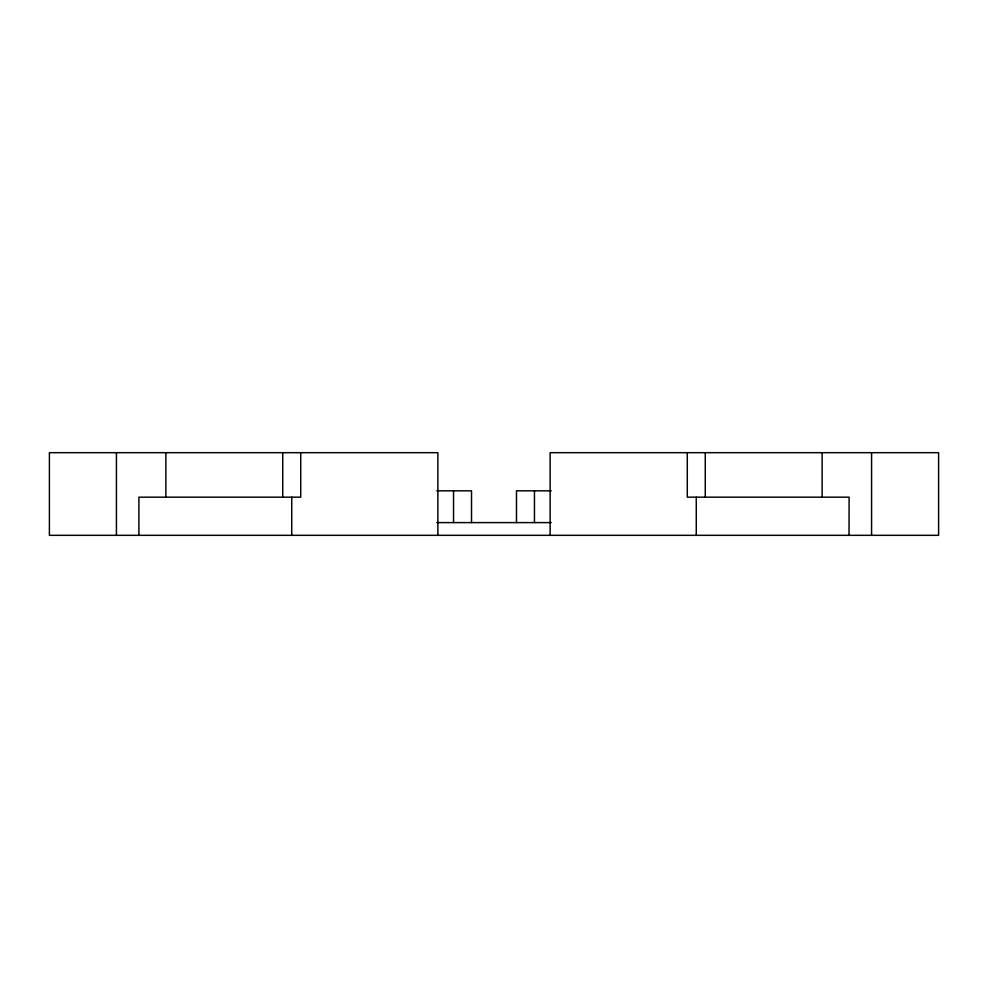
<?xml version="1.0" encoding="UTF-8"?>
<svg xmlns="http://www.w3.org/2000/svg" width="988" height="988" viewBox="0 0 988 988"><rect width="100%" height="100%" fill="white"/><g stroke="black" fill="none" stroke-linecap="round" stroke-linejoin="round"><path stroke-width="1.48" d="M849.038 535.323L849.1 497.174L687.278 497.174L687.278 452.677M436.758 490.826L471.523 490.826L471.523 522.603M551.242 490.826L516.477 490.826L516.477 522.603M436.758 522.603L551.242 522.603M871.577 452.677L871.577 535.323M822.127 452.677L822.127 497.174M705.259 452.677L705.259 497.174M696.268 497.174L696.268 535.323M550.131 535.323L550.131 452.677L938.6 452.677L938.6 535.323L49.4 535.323L49.4 452.677L437.869 452.677L437.869 535.323M534.459 490.826L534.459 522.603M453.541 490.826L453.541 522.603M300.723 452.677L300.723 497.174L138.9 497.174L138.9 535.323M291.732 497.174L291.732 535.323M282.741 452.677L282.741 497.174M165.873 452.677L165.873 497.174M116.423 452.677L116.423 535.323"/></g></svg>
